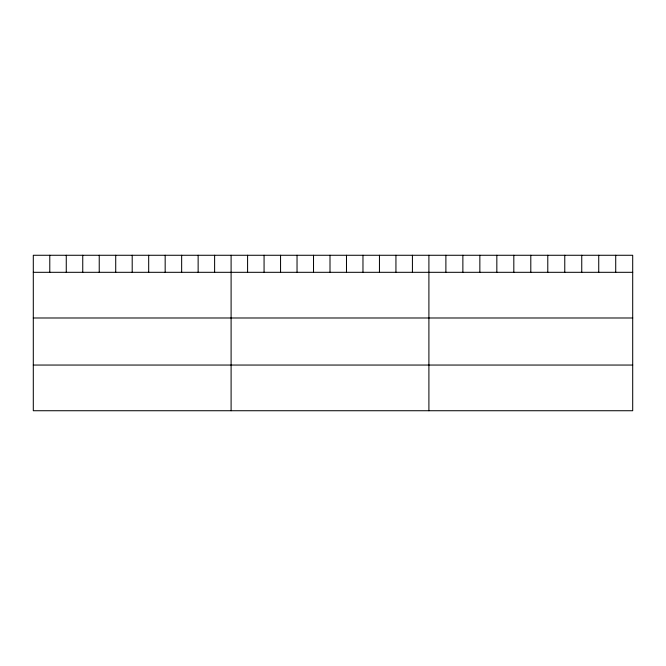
<?xml version="1.0" encoding="UTF-8"?>
<svg xmlns="http://www.w3.org/2000/svg" width="666" height="666" viewBox="0 0 666 666"><rect width="100%" height="100%" fill="white"/><g stroke="black" fill="none" stroke-linecap="round" stroke-linejoin="round"><path stroke-width="1" d="M632.7 272.311L632.7 410.731L33.3 410.731L33.3 255.269L632.7 255.269L632.7 272.311L33.3 272.311M33.3 317.99L632.7 317.99M33.3 365.051L632.7 365.051M615.717 255.269L615.717 272.311M598.734 255.269L598.734 272.311M581.751 255.269L581.751 272.311M564.768 255.269L564.768 272.311M547.785 255.269L547.785 272.311M530.802 255.269L530.802 272.311M513.819 255.269L513.819 272.311M496.836 255.269L496.836 272.311M479.853 255.269L479.853 272.311M462.87 255.269L462.87 272.311M445.887 255.269L445.887 272.311M428.904 255.269L428.904 410.731M412.421 255.269L412.421 272.311M395.937 255.269L395.937 272.311M379.454 255.269L379.454 272.311M362.97 255.269L362.97 272.311M346.486 255.269L346.486 272.311M330.003 255.269L330.003 272.311M313.52 255.269L313.52 272.311M297.036 255.269L297.036 272.311M280.553 255.269L280.553 272.311M264.069 255.269L264.069 272.311M247.585 255.269L247.585 272.311M231.102 255.269L231.102 410.731M214.619 255.269L214.619 272.311M198.135 255.269L198.135 272.311M181.651 255.269L181.651 272.311M165.168 255.269L165.168 272.311M148.684 255.269L148.684 272.311M132.201 255.269L132.201 272.311M115.718 255.269L115.718 272.311M99.234 255.269L99.234 272.311M82.751 255.269L82.751 272.311M66.267 255.269L66.267 272.311M49.783 255.269L49.783 272.311"/></g></svg>
